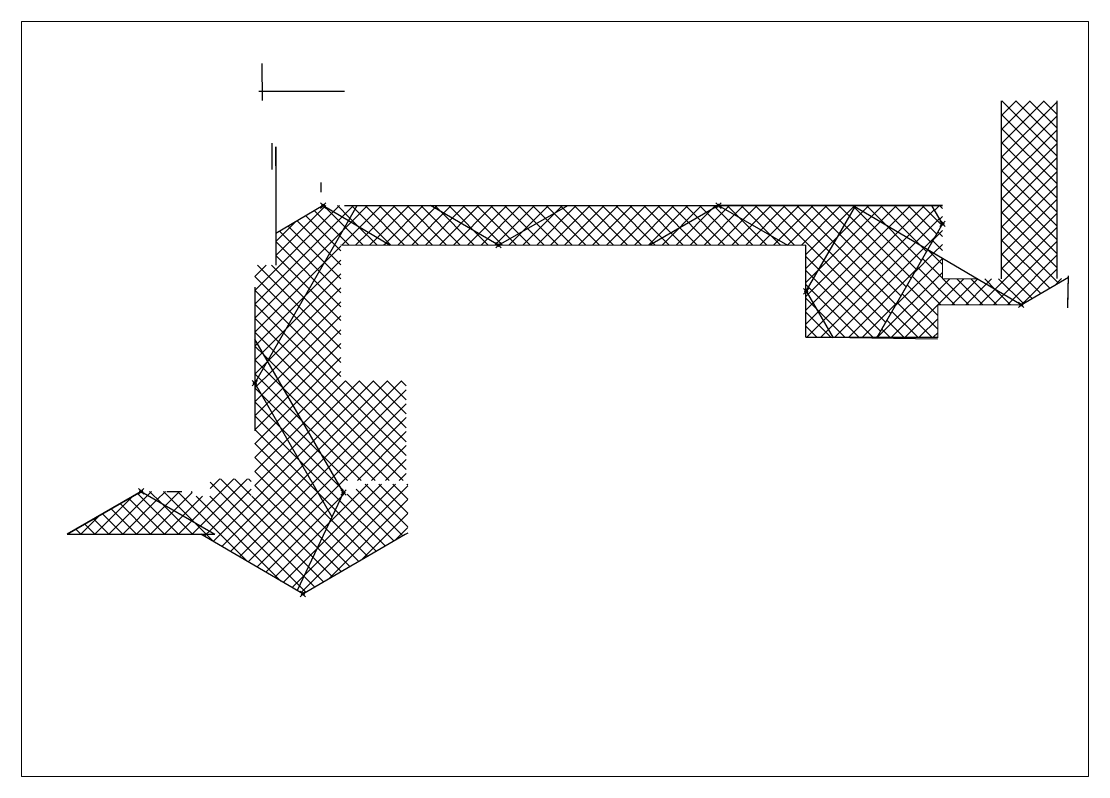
# Paper-space layout 'Layout2' of a CAD drawing. Header units: metres. Extents: x 30 to 267, y 21 to 189.
# The model-space entities are those that its viewports show. They can reach past a viewport. Long polylines and large blocks are cut down to what shows.
import ezdxf

# ---------------------------------------------------------------- set-up
doc = ezdxf.new("R2010")
doc.units = ezdxf.units.M
doc.header["$PDMODE"] = 35
doc.header["$PDSIZE"] = 0.2
pattern_1 = [(45, (64.18975, 17.63715), (-0.516365, 0.516365), []), (135, (64.18975, 17.63715), (-0.516365, -0.516365), [])]

msp = doc.modelspace()

# ---------------------------------------------------------------- hatches: boundary and pattern name
at = {"true_color": 0x139b48}
h = msp.add_hatch(dxfattribs=at)
h.set_pattern_fill('ANSI37', color=114, scale=0.23)
h.set_pattern_definition(pattern_1)
h.paths.add_polyline_path([(73.399, 23.722), (73.414, 29.33), (73.408, 29.33), (73.408, 31.204), (73.421, 32.12), (69.295, 32.12), (69.295, 18.925), (67.499, 18.925), (70.773, 17.004), (70.787, 17.004), (74.124, 18.947), (73.421, 18.947), (73.421, 22.577), (73.399, 22.577)])
h.paths.add_polyline_path([(64.927, 22.995), (63.823, 21.082), (64.927, 20.434)])
h.paths.add_polyline_path([(64.927, 24.35), (64.15, 24.35), (64.927, 23.005)])
h = msp.add_hatch(dxfattribs=at)
h.set_pattern_fill('ANSI37', color=114, scale=0.23)
h.paths.add_polyline_path([(20.32, 21.434), (23.961, 21.433), (20.883, 23.243), (20.402, 22.41), (14.877, 12.84), (20.504, 3.093), (20.504, 3.991), (25.161, 3.991), (25.161, 11.371), (20.32, 11.371)])
h.paths.add_polyline_path([(20.402, 22.41), (20.883, 23.243), (19, 24.35), (15.487, 22.285), (15.487, 19.945), (13.938, 19.945), (13.938, 18.296), (13.938, 14.466), (14.877, 12.84)])
h.paths.add_polyline_path([(21.522, 24.35), (20.584, 24.35), (19, 24.35), (19, 24.35), (20.883, 23.243)])
h = msp.add_hatch(dxfattribs=at)
h.set_pattern_fill('ANSI37', color=114, scale=0.23)
h.paths.add_polyline_path([(64.927, 22.995), (64.927, 23.005), (64.15, 24.35), (48.33, 24.35), (21.522, 24.35), (20.883, 23.243), (23.961, 21.433), (31.392, 21.432), (31.392, 21.434), (37.048, 21.434), (54.807, 21.427), (54.807, 14.591), (60.063, 14.57)])
h = msp.add_hatch(dxfattribs=at)
h.set_pattern_fill('ANSI37', color=114, scale=0.23)
h.set_pattern_definition(pattern_1)
h.paths.add_polyline_path([(67.499, 18.925), (64.927, 18.925), (64.927, 20.434), (63.823, 21.082), (60.075, 14.591), (64.578, 14.591), (64.578, 17.004), (70.773, 17.004)])
h = msp.add_hatch(dxfattribs=at)
h.set_pattern_fill('ANSI37', color=114, scale=0.23)
h.paths.add_polyline_path([(19.65, 1.293), (13.938, 11.186), (13.938, 9.086), (13.938, 7.671), (13.938, 2.824), (13.658, 2.824), (13.658, 4.1), (10.605, 4.1), (10.605, 2.824), (9.276, 2.824), (9.276, 3.175), (8.523, 3.175), (7.394, 3.175), (5.5, 3.175), (10.973, 0), (10.237, 0), (10.237, -0.181), (17.074, -4.181)])
h.paths.add_polyline_path([(25.284, 3.715), (21.454, 3.715), (21.454, 2.979), (20.504, 2.979), (20.504, 3.109), (17.074, -4.181), (17.493, -4.426), (17.507, -4.426), (25.089, 0), (25.108, 0), (25.284, 0.102)])
h.paths.add_polyline_path([(14.877, 12.84), (13.938, 11.214), (13.938, 11.186), (19.65, 1.293), (20.5, 3.1)])
h.paths.add_polyline_path([(13.938, 14.466), (13.938, 11.214), (14.877, 12.84)])
h = msp.add_hatch(dxfattribs=at)
h.set_pattern_fill('ANSI37', color=114, scale=0.23)
h.paths.add_polyline_path([(2.746, 1.583), (0, 0.001), (0, 0), (10.973, 0), (5.5, 3.175)])

# ---------------------------------------------------------------- linework, layer by layer
for p, q in [((14.46, 34.881), (14.478, 32.146)), ((14.233, 32.842), (20.59, 32.842)), ((14.478, 32.842), (20.319, 32.842)), ((69.295, 32.12), (69.295, 18.925)), ((73.421, 32.12), (73.421, 18.947)), ((15.203, 28.985), (15.201, 27.301)), ((15.487, 27.301), (15.487, 28.699)), ((15.487, 28.699), (15.487, 19.945)), ((15.201, 27.301), (15.201, 27.027, -2)), ((18.841, 25.36), (18.841, 26.06)), ((19, 24.35), (15.487, 22.285)), ((19, 24.35), (23.961, 21.433)), ((20.402, 22.41), (21.522, 24.35)), ((20.584, 24.35), (59.676, 24.35)), ((32, 21.43), (26.972, 24.35)), ((32, 21.43), (37.141, 24.35)), ((48.33, 24.35), (43.23, 21.429)), ((64.927, 24.35), (48.33, 24.35)), ((48.33, 24.35), (53.44, 21.427)), ((54.278, 24.35), (64.927, 24.35)), ((54.83, 18), (58.496, 24.35)), ((70.78, 17), (58.252, 24.35)), ((64.93, 23), (64.15, 24.35)), ((64.93, 23), (60.033, 14.519)), ((13.93, 11.2), (20.402, 22.41)), ((20.32, 21.434), (54.807, 21.427)), ((54.807, 14.591), (54.807, 21.427)), ((70.78, 17), (74.28, 19.038)), ((74.237, 17.004), (74.283, 19.154, -2)), ((74.237, 16.776), (74.283, 19.154, -2)), ((13.938, 18.296), (13.938, 7.671)), ((54.83, 18), (56.814, 14.563)), ((20.5, 3.1), (13.938, 14.466)), ((64.574, 14.456, 0.3), (54.807, 14.591)), ((54.807, 14.591), (64.578, 14.591)), ((13.93, 11.2), (19.65, 1.293)), ((7.394, 3.175), (8.523, 3.175)), ((25.284, 3.715), (25.284, 3.715)), ((20.5, 3.1), (17.074, -4.181)), ((-0.001, 0, 0.3), (10.973, 0, 0.3)), ((17.5, -4.43), (9.926, 0)), ((17.5, -4.43), (25.089, 0)), ((25.089, 0, 0.3), (25.108, 0, 0.3)), ((25.108, 0, 0.3), (25.291, 0.106, 0.3))]:
    msp.add_line(p, q)
at = {"color": 7, "lineweight": 0}
for p, q in [((63.823, 21.082), (60.063, 14.57)), ((64.927, 20.434), (63.823, 21.082)), ((64.927, 18.925), (64.927, 20.434)), ((67.499, 18.925), (64.927, 18.925)), ((70.773, 17.004), (67.499, 18.925)), ((64.578, 14.552), (64.578, 17.004)), ((64.578, 17.004), (70.773, 17.004)), ((60.063, 14.57), (64.578, 14.552))]:
    msp.add_line(p, q, dxfattribs=at)
at = {"lineweight": 35}
for p, q in [((5.5, 3.175, 0.3), (2.746, 1.583, 0.3)), ((2.746, 1.583, 0.3), (-0.001, 0, 0.3))]:
    msp.add_line(p, q, dxfattribs=at)
at = {"lineweight": 30}
msp.add_line((5.5, 3.175, 0.3), (10.973, 0, 0.3), dxfattribs=at)
msp.add_arc((5.5, 3.175), 3.181, 266.41578, 273.58422)
at = {"color": 6}
for p in [(19, 24.35), (48.33, 24.35), (64.93, 23), (32, 21.43), (54.83, 18), (70.78, 17), (13.93, 11.2)]:
    msp.add_point(p, dxfattribs=at)
at = {"color": 6, "ltscale": 0.5}
msp.add_point((5.5, 3.175), dxfattribs=at)
at = {"color": 6, "ltscale": 2}
for p in [(20.5, 3.1), (17.5, -4.43)]:
    msp.add_point(p, dxfattribs=at)

psp = doc.layouts.new('Layout2')

# ---------------------------------------------------------------- viewports
at = {"layer": '0', "view_target_point": (51.381, -5.101)}
psp.add_viewport(center=(148.5, 105), size=(237.6, 168), view_center_point=(-15.187, 15.121), view_height=55.97415, dxfattribs=at)

doc.saveas('drawing.dxf')
